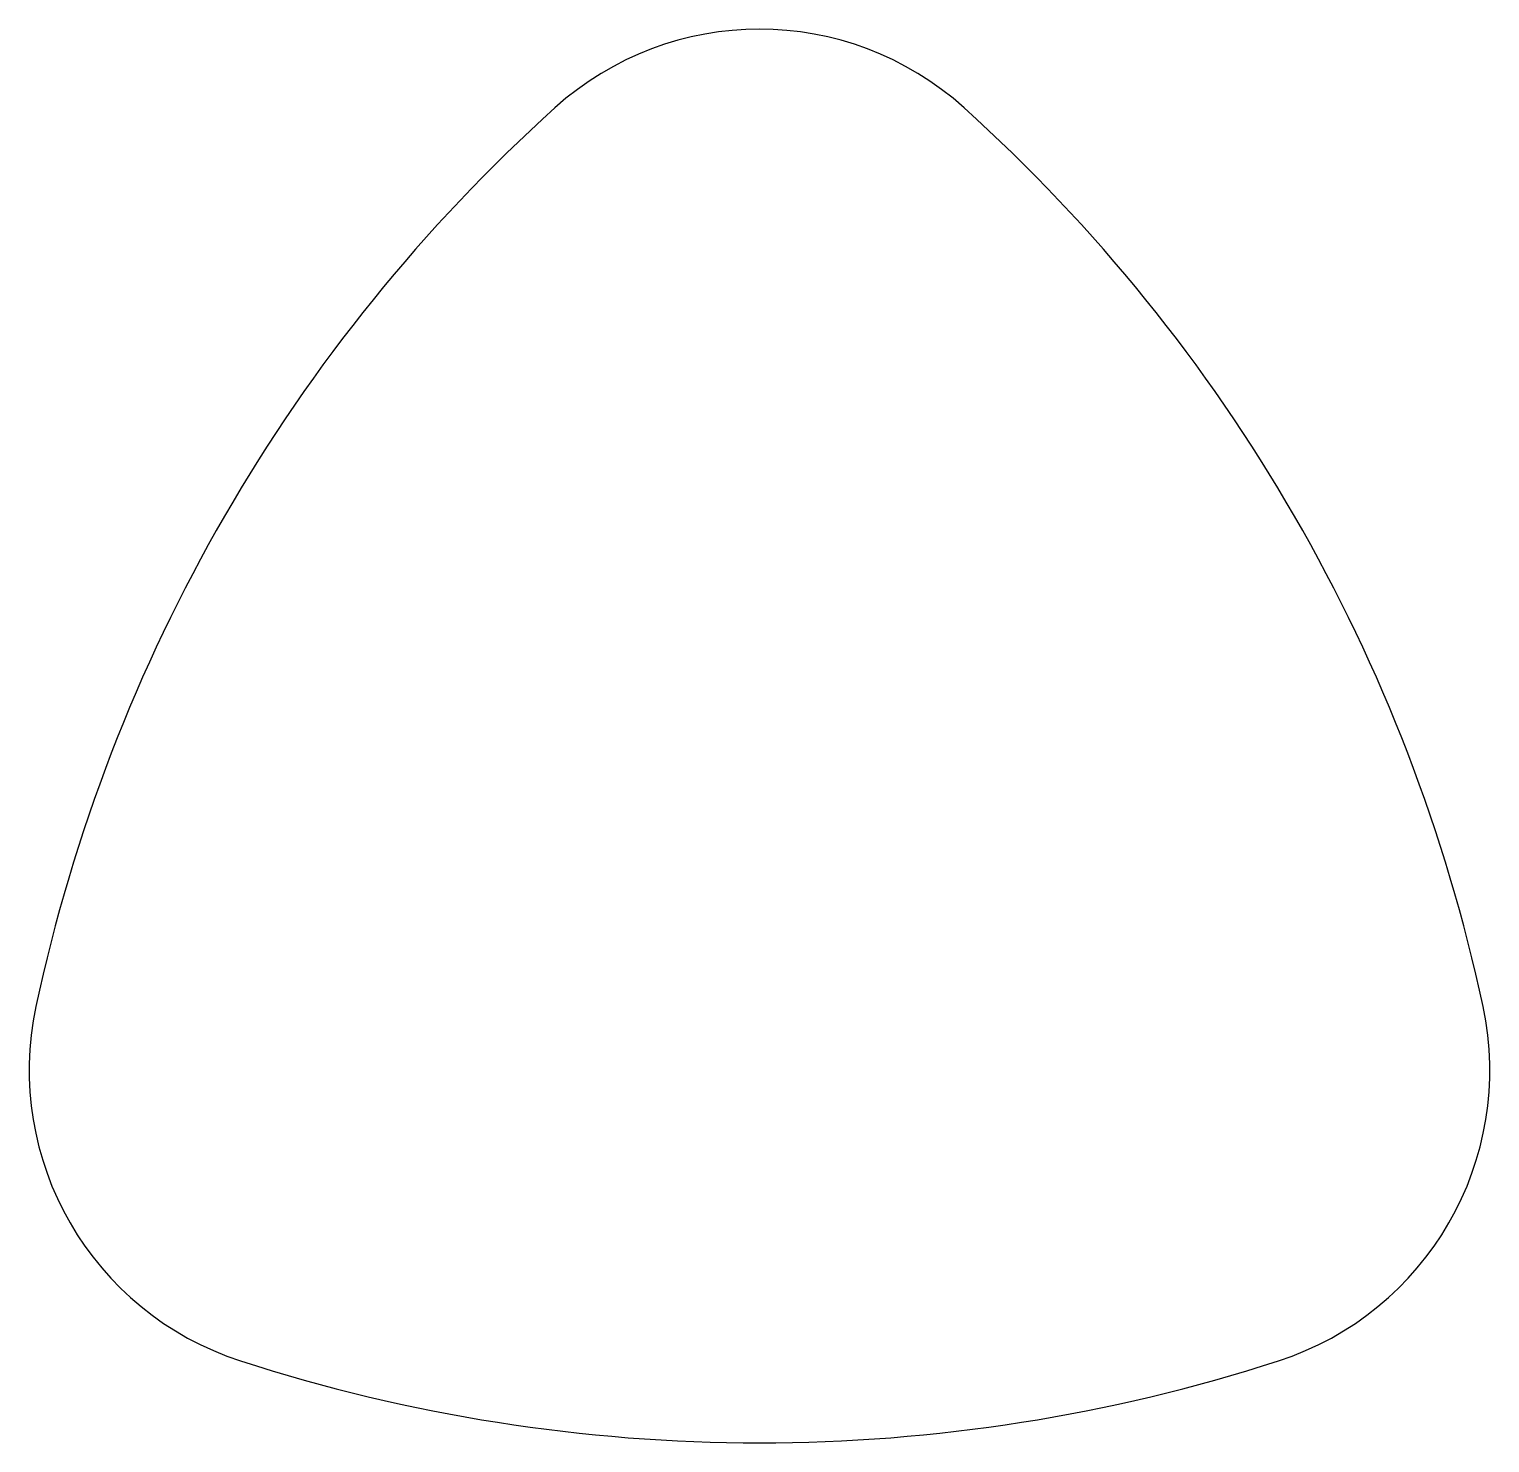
# Model space of a CAD drawing. Header units: millimetres. Extents: x -6.1 to 6.1, y -5.2 to 6.6.
import ezdxf

# ---------------------------------------------------------------- set-up
doc = ezdxf.new("R2010")
doc.units = ezdxf.units.MM

msp = doc.modelspace()

# ---------------------------------------------------------------- linework, layer by layer
at = {"color": 7, "linetype": 'Continuous'}
for centre, radius, start, end in [((-0.002, 4.093), 2.55, 47.9541, 132.0459), ((7.7, -4.447), 14.05, 132.0459, 167.9541), ((-7.704, -4.447), 14.05, 12.0459, 47.9541), ((-3.547, -2.047), 2.55, 167.9541, 252.0459), ((3.543, -2.047), 2.55, 287.9541, 12.0459), ((-0.002, 8.893), 14.05, 252.0459, 287.9541)]:
    msp.add_arc(centre, radius, start, end, dxfattribs=at)

doc.saveas('drawing.dxf')
